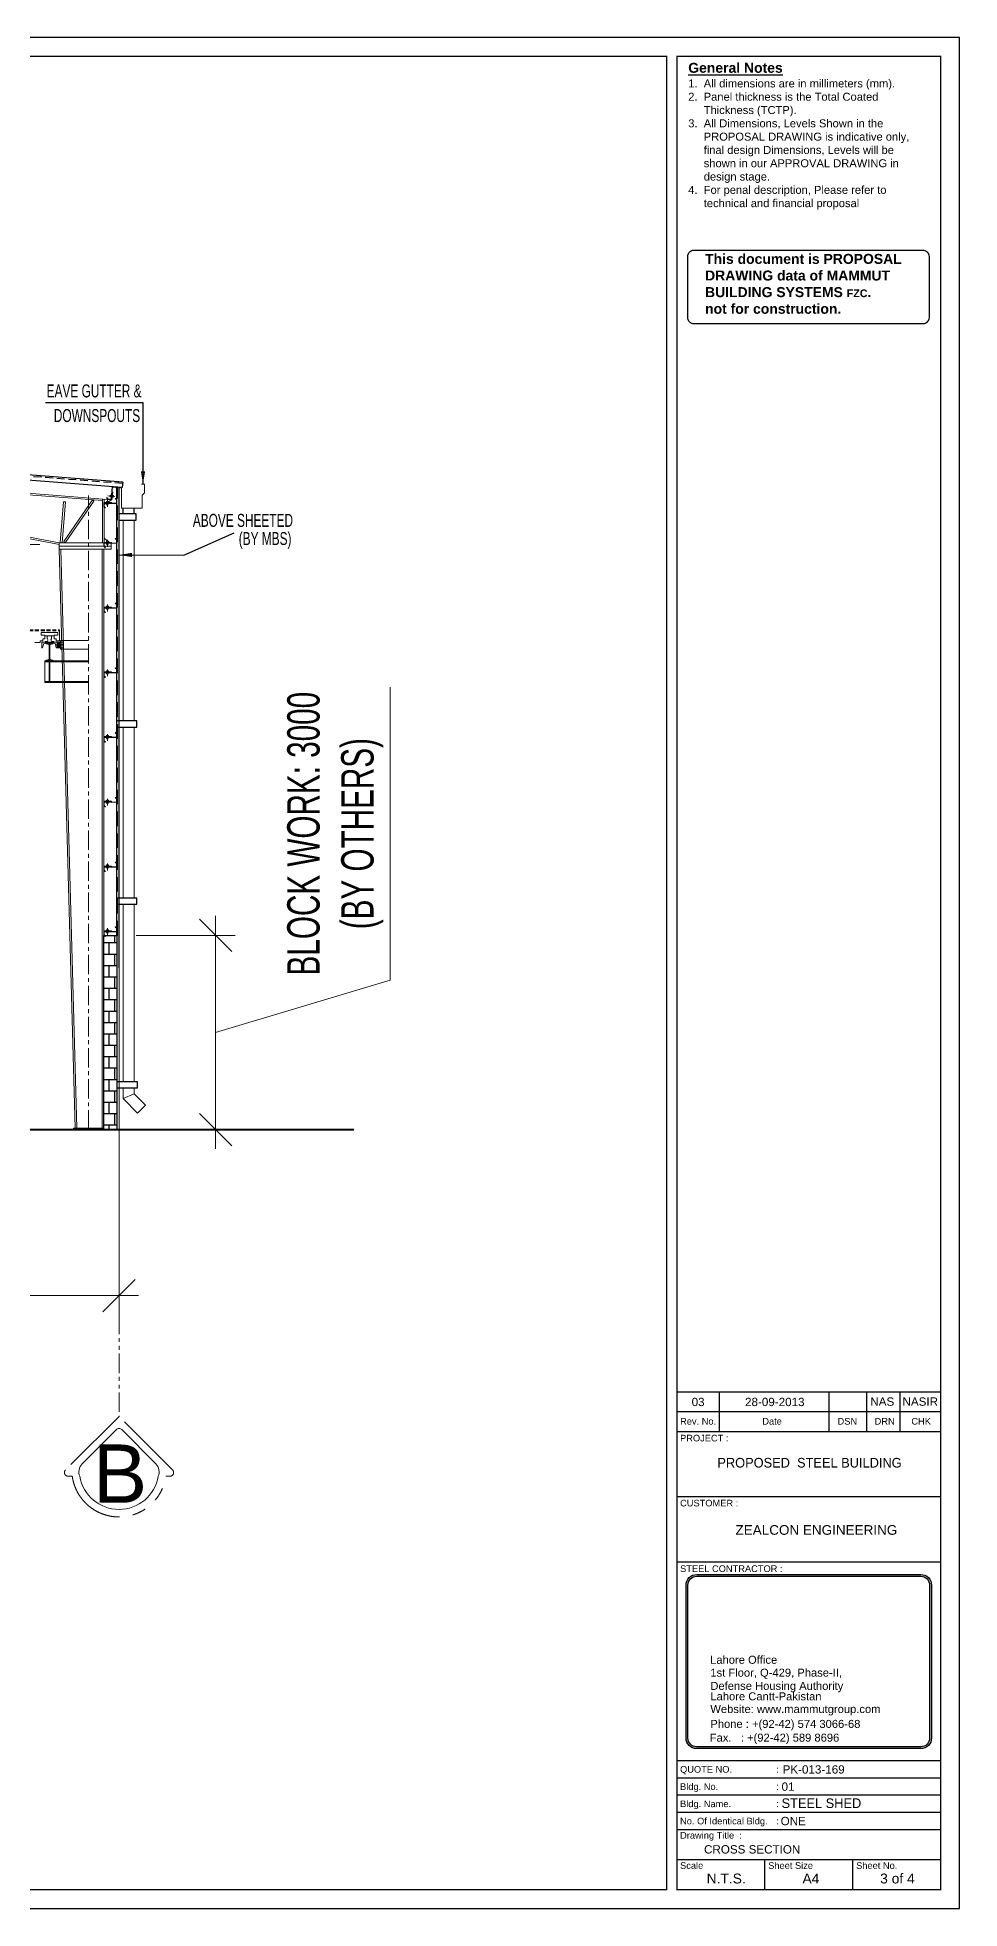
# Model space of a CAD drawing. Extents: x -3729008 to 1589893, y 87560 to 3841399.
# Drawn here: x -3484507 to -3470260, y 3759236 to 3788138 of the extents above; entities that cross this region are included whole.
import ezdxf
from ezdxf.enums import TextEntityAlignment as Align

# ---------------------------------------------------------------- set-up
doc = ezdxf.new("R2010")
doc.units = 0
doc.header["$LTSCALE"] = 1200
doc.header["$MEASUREMENT"] = 0
for name, pattern in [('CENTER', [2, 1.25, -0.25, 0.25, -0.25]), ('DASHED2', [0.375, 0.25, -0.125]), ('HIDDEN', [0.375, 0.25, -0.125]), ('PHANTOM', [2.5, 1.25, -0.25, 0.25, -0.25, 0.25, -0.25])]:
    doc.linetypes.add(name, pattern=pattern)
doc.layers.get('0').update_dxf_attribs({"linetype": 'CONTINUOUS'})
doc.layers.get('DEFPOINTS').update_dxf_attribs({"linetype": 'CONTINUOUS'})
for name, color, linetype in [('-EQ_VHCL', 65, 'CONTINUOUS'), ('GRID', 3, 'CONTINUOUS'), ('REW', 7, 'CONTINUOUS'), ('TitleBlock', 7, 'CONTINUOUS'), ('WALL OF PRODUTION', 3, 'CONTINUOUS')]:
    doc.layers.add(name, color=color, linetype=linetype)
for name, color, linetype, lineweight in [('Crane', 30, 'CONTINUOUS', 0), ('Dim.', 7, 'CONTINUOUS', 5), ('Girts & Purlins', 8, 'CONTINUOUS', 5), ('Section Base Line', 3, 'CONTINUOUS', 40), ('Section Frame', 14, 'CONTINUOUS', 9), ('Splice-conection-clips', 20, 'CONTINUOUS', 5)]:
    doc.layers.add(name, color=color, linetype=linetype, lineweight=lineweight)
doc.styles.add('ARIAL', font='arial.ttf', dxfattribs={"width": 0.92})
doc.styles.add('DIMENSON', font='romans.shx', dxfattribs={"width": 0.8})
doc.styles.add('HEADINGM', font='arial.ttf', dxfattribs={"height": 320})
doc.styles.add('Shahbaz (Arial)', font='ARIALN.TTF', dxfattribs={"width": 0.8})
doc.styles.add('Title2', font='arial.ttf')
doc.dimstyles.new('Shahbaz (Arial)', dxfattribs={"dimtxt": 350, "dimasz": 300, "dimexe": 250, "dimexo": 300, "dimgap": 100, "dimtad": 1, "dimdec": 0, "dimzin": 0, "dimdsep": 46, "dimtxsty": 'Shahbaz (Arial)', "dimblk": 'OBLIQUE', "dimcen": 0.09, "dimdle": 250, "dimclrd": 8, "dimclre": 8, "dimclrt": 6, "dimadec": 4, "dimazin": 0, "dimtfac": 1, "dimtdec": 0, "dimtofl": 0, "dimtmove": 0, "dimatfit": 3, "dimfxl": 0.2, "dimtolj": 1, "dimtzin": 0, "dimlwd": 5, "dimlwe": 5, "dimarcsym": 0})
doc.dimstyles.new('STANDARD$7', dxfattribs={"dimtxt": 22, "dimasz": 20, "dimexe": 5, "dimexo": 5, "dimgap": 10, "dimtad": 1, "dimdec": 0, "dimzin": 0, "dimdsep": 46, "dimtxsty": 'DIMENSON', "dimcen": 0, "dimclrd": 2, "dimclre": 2, "dimclrt": 7, "dimadec": 0, "dimazin": 0, "dimtfac": 1, "dimtdec": 0, "dimtix": 1, "dimtmove": 0, "dimatfit": 3, "dimfxl": 1, "dimtolj": 1, "dimtzin": 0, "dimarcsym": 0})

# ---------------------------------------------------------------- blocks, each defined once
blk = doc.blocks.new('notes')
at = {"layer": 'TitleBlock', "color": 8, "ltscale": 0.75, "const_width": 0.2}
blk.add_lwpolyline([(-38.6202, -30.415693), (-2.809642, -30.415693, -0.414214), (-1.786634, -31.438701), (-1.786634, -40.908415, -0.414214), (-2.809642, -41.931423), (-38.6202, -41.931423, -0.414214), (-39.643209, -40.908415), (-39.643209, -31.438701, -0.414214)], format="xyb", close=True, dxfattribs=at)
at = {"layer": 'TitleBlock', "ltscale": 0.75, "char_height": 1.25, "attachment_point": 1, "style": 'Title2'}
for s, insert, width in [('{\\fArial|b1|i0|c0|p34;\\H1.25x;\\L\\C3;General Notes}\\P1.  All dimensions are in millimeters (mm).\\P2.  Panel thickness is the Total Coated \\P     Thickness (TCTP).\\P3.  All Dimensions, Levels Shown in the \\P     PROPOSAL DRAWING is indicative only, \\P     final design Dimensions, Levels will be \\P     shown in our APPROVAL DRAWING in \\P     design stage.\\P4.  For penal description, Please refer to \\P     technical and financial proposal', (-39.5448, -1.055415), 37.585535), ('{\\fArial|b1|i0|c0|p34;\\H1.25x;This document is PROPOSAL DRAWING data of \\C4;MAMMUT BUILDING SYSTEMS \\H0.768x;FZC\\H1.3021x;.\\C256;   not for construction.}', (-36.906226, -30.985452), 31.085748)]:
    blk.add_mtext(s, dxfattribs=dict(at, insert=insert, width=width))
blk = doc.blocks.new('_Oblique')
at = {"color": 0, "linetype": 'ByBlock', "lineweight": -2}
blk.add_line((-0.5, -0.5), (0.5, 0.5), dxfattribs=at)
blk = doc.blocks.new('*D104')
at = {"layer": 'DEFPOINTS', "color": 0, "lineweight": 0, "ltscale": 0.9, "transparency": 16777216}
for p in [(-3484168.502212, 3780306.766286), (-3486179.098561, 3771268.485308), (-3483951.064322, 3771268.485308)]:
    blk.add_point(p, dxfattribs=at)
at = {"layer": 'Dim.', "color": 8, "lineweight": 5, "ltscale": 0.9, "transparency": 16777216}
for p, q in [((-3486179.098561, 3780606.766286), (-3486179.098561, 3770968.485308)), ((-3484468.502212, 3780306.766286), (-3486479.098561, 3780306.766286)), ((-3484251.064322, 3771268.485308), (-3486479.098561, 3771268.485308))]:
    blk.add_line(p, q, dxfattribs=at)
at = {"layer": 'Dim.', "color": 8, "lineweight": 5, "ltscale": 0.9, "transparency": 16777216, "xscale": 500, "yscale": 500, "zscale": 500}
for p, rotation in [((-3486179.098561, 3780306.766286), 90), ((-3486179.098561, 3771268.485308), 270)]:
    blk.add_blockref('_Oblique', p, dxfattribs=dict(at, rotation=rotation))
at = {"layer": 'Dim.', "color": 4, "ltscale": 0.9, "transparency": 16777216, "insert": (-3486537.795696, 3775787.625797), "char_height": 500, "attachment_point": 5, "rotation": 90, "style": 'Shahbaz (Arial)'}
blk.add_mtext('\\A1;CLEAR HEIGHT AS PER DESIGN', dxfattribs=at)
blk = doc.blocks.new('*D105')
at = {"layer": 'DEFPOINTS', "color": 0, "lineweight": 0, "ltscale": 0.9, "transparency": 16777216}
for p in [(-3483280.021189, 3774268.493843), (-3481753.817224, 3774268.493843), (-3483280.248389, 3771268.93633)]:
    blk.add_point(p, dxfattribs=at)
at = {"layer": 'Dim.', "color": 8, "lineweight": 5, "ltscale": 0.9, "transparency": 16777216}
for p, q in [((-3479056.716269, 3773577.845373), (-3479056.716269, 3778101.719861)), ((-3481753.817224, 3770968.93633), (-3481753.817224, 3774568.493843)), ((-3482980.021189, 3774268.493843), (-3481453.817224, 3774268.493843)), ((-3481753.817224, 3772768.715087), (-3479056.716269, 3773577.845373)), ((-3482980.248389, 3771268.93633), (-3481453.817224, 3771268.93633))]:
    blk.add_line(p, q, dxfattribs=at)
at = {"layer": 'Dim.', "color": 8, "lineweight": 5, "ltscale": 0.9, "transparency": 16777216, "xscale": 500, "yscale": 500, "zscale": 500}
for p, rotation in [((-3481753.817224, 3774268.493843), 90), ((-3481753.817224, 3771268.93633), 270)]:
    blk.add_blockref('_Oblique', p, dxfattribs=dict(at, rotation=rotation))
at = {"layer": 'Dim.', "color": 4, "ltscale": 0.9, "transparency": 16777216, "insert": (-3479905.749921, 3775839.782617), "char_height": 500, "attachment_point": 5, "rotation": 90, "style": 'Shahbaz (Arial)'}
blk.add_mtext('\\A1;BLOCK WORK: 3000 \\P(BY OTHERS)', dxfattribs=at)
blk = doc.blocks.new('*D106')
at = {"layer": 'DEFPOINTS', "color": 0, "lineweight": 0, "ltscale": 0.9, "transparency": 16777216}
for p in [(-3483246.351821, 3779268.91634), (-3503101.957122, 3773768.493844), (-3483246.351821, 3768704.869891)]:
    blk.add_point(p, dxfattribs=at)
at = {"layer": 'Dim.', "color": 8, "lineweight": 5, "ltscale": 0.9, "transparency": 16777216}
for p, q in [((-3483246.351821, 3778968.91634), (-3483246.351821, 3768404.869891)), ((-3503101.957122, 3773468.493844), (-3503101.957122, 3768404.869891)), ((-3503401.957122, 3768704.869891), (-3482946.351821, 3768704.869891))]:
    blk.add_line(p, q, dxfattribs=at)
at = {"layer": 'Dim.', "color": 8, "lineweight": 5, "ltscale": 0.9, "transparency": 16777216, "xscale": 500, "yscale": 500, "zscale": 500, "rotation": 180}
blk.add_blockref('_Oblique', (-3503101.957122, 3768704.869891), dxfattribs=at)
at = {"layer": 'Dim.', "color": 8, "lineweight": 5, "ltscale": 0.9, "transparency": 16777216, "xscale": 500, "yscale": 500, "zscale": 500}
blk.add_blockref('_Oblique', (-3483246.351821, 3768704.869891), dxfattribs=at)
at = {"layer": 'Dim.', "color": 4, "ltscale": 0.9, "transparency": 16777216, "insert": (-3493174.154472, 3769063.567026), "char_height": 500, "attachment_point": 5, "style": 'Shahbaz (Arial)'}
blk.add_mtext('\\A1;BUILDING WIDTH = 19812 OUT TO OUT OF STEEL', dxfattribs=at)
blk = doc.blocks.new('girts')
at = {"layer": 'Girts & Purlins'}
for points in [[(59877.494009, -23309.895825, -0.414214), (59868.852317, -23301.254093), (59868.85242, -23257.416433, -0.198912), (59870.434366, -23253.597303), (59890.456757, -23233.575007), (59893.512056, -23236.630321), (59874.122442, -23256.019844, 0.198912), (59873.173274, -23258.311321), (59873.173171, -23302.334317, 0.414214), (59876.413805, -23305.574967), (60060.210595, -23305.575419, -0.414214), (60068.852286, -23314.217151), (60068.852186, -23356.733961, -0.198912), (60067.27024, -23360.553091), (60047.24785, -23380.575387), (60044.19255, -23377.520073), (60062.949389, -23358.763324, 0.198912), (60064.531334, -23354.944194), (60064.531428, -23315.297355, 0.414214), (60059.13037, -23309.896272), (59877.494008, -23309.895825)], [(60007.725439, -23294.745392), (60007.715535, -23279.664476, 0.376857), (60000.432303, -23279.887349), (60000.442066, -23294.752481), (60028.171761, -23294.717), (60028.161995, -23279.84717, 0.376857), (60020.878148, -23279.645403), (60020.888052, -23294.72632)], [(60021.053684, -23311.444133), (60021.06938, -23322.276348, -0.184417), (60007.886174, -23322.29545, -0.366774), (60000.748162, -23322.206954), (60000.732753, -23311.572415, -0.366774), (60007.870478, -23311.463235, -0.184417), (60021.053684, -23311.444133, -0.366774), (60028.191696, -23311.532628), (60028.207105, -23322.167167, -0.367985), (60021.06938, -23322.276348)], [(60020.888433, -23279.636883, 0.184417), (60007.705226, -23279.655985)]]:
    blk.add_lwpolyline(points, format="xyb", dxfattribs=at)
for points in [[(60068.686758, -23303.993558), (59953.655834, -23303.993499), (59953.655834, -23294.734496), (60068.852311, -23294.734581), (60068.852311, -23303.993551)], [(60003.910459, -23278.408601), (60024.679569, -23278.378507)], [(60004.095037, -23323.553826), (60024.864148, -23323.523732)], [(60004.281593, -23310.208857), (60024.638919, -23310.17936)], [(60007.870478, -23311.463235), (60007.877597, -23322.302524)], [(60021.070203, -23323.529229), (60021.076425, -23333.003691), (60019.962103, -23334.6163), (60014.495166, -23334.624221), (60009.028229, -23334.632143), (60007.893219, -23333.022793), (60007.886997, -23323.548331)], [(60007.893219, -23333.022793), (60021.076425, -23333.003691)]]:
    blk.add_lwpolyline(points, dxfattribs=at)
at = {"layer": 'Girts & Purlins', "linetype": 'CENTER'}
blk.add_lwpolyline([(60014.460383, -23256.489855), (60014.460135, -23361.680902)], dxfattribs=at)
blk = doc.blocks.new('PURLIN')
at = {"layer": 'Girts & Purlins'}
for p, q in [((62555.486321, -21401.557182), (62537.413272, -21220.822201)), ((62541.605203, -21219.317418), (62559.893217, -21402.202104)), ((62588.311843, -21211.390061), (62544.507315, -21215.770409)), ((62545.152237, -21211.363513), (62588.772349, -21207.001606)), ((62550.864691, -21296.018747), (62560.077743, -21295.097442)), ((62562.310637, -21410.478801), (62550.864691, -21296.018747)), ((62560.077743, -21295.097442), (62571.540137, -21409.722229)), ((62611.909029, -21229.470565), (62590.686394, -21212.106507)), ((62592.729935, -21208.195683), (62614.645167, -21226.126413)), ((62614.645167, -21226.126413), (62611.909029, -21229.470565)), ((62483.975618, -21396.766466), (62486.711755, -21393.422315)), ((62505.89085, -21414.697197), (62483.975618, -21396.766466)), ((62486.711755, -21393.422315), (62507.241794, -21410.2197)), ((62552.154252, -21411.660793), (62509.848435, -21415.891274)), ((62511.199379, -21411.413777), (62550.649468, -21407.468862)), ((62571.540137, -21409.722229), (62562.327117, -21410.643531))]:
    blk.add_line(p, q, dxfattribs=at)
at = {"layer": 'Girts & Purlins', "linetype": 'CENTER'}
blk.add_lwpolyline([(62604.182862, -21351.794746), (62499.513834, -21362.261399)], dxfattribs=at)
at = {"layer": 'Girts & Purlins'}
for points in [[(62538.133894, -21365.042429), (62528.707071, -21365.991365), (62526.991586, -21365.043033), (62526.439723, -21359.604016), (62525.887861, -21354.164999), (62527.376286, -21352.875485), (62536.803108, -21351.926549)], [(62527.376286, -21352.875485), (62528.707071, -21365.991365)], [(62536.420327, -21348.153955), (62538.516875, -21368.816999)], [(62548.826585, -21350.707601), (62538.041798, -21351.793234)], [(62549.71763, -21347.011712), (62551.77261, -21367.265073)], [(62581.323139, -21343.478175), (62583.419687, -21364.141219)]]:
    blk.add_lwpolyline(points, dxfattribs=at)
for points in [[(62550.15737, -21363.823481), (62539.380476, -21364.916944, -0.184417), (62538.04969, -21351.801064, -0.366774), (62537.427488, -21344.689672), (62548.007716, -21343.616163, -0.366774), (62548.826585, -21350.707601, -0.184417), (62550.15737, -21363.823481, -0.366774), (62550.779573, -21370.934874), (62540.199344, -21372.008383, -0.367985), (62539.380476, -21364.916944)], [(62565.447028, -21348.899794), (62580.452116, -21347.389332, 0.376857), (62579.505639, -21340.164422), (62564.715252, -21341.653272), (62567.509764, -21369.24182), (62582.304827, -21367.752499, 0.376857), (62581.780822, -21360.484724), (62566.775735, -21361.995186)], [(62581.790324, -21360.494109, 0.184417), (62580.459539, -21347.37823)]]:
    blk.add_lwpolyline(points, format="xyb", dxfattribs=at)
for centre, radius, start, end in [((62546.012099, -21219.96234), 8.641712, 95.710458, 185.710458), ((62544.829763, -21218.994969), 3.240642, 95.710458, 185.710458), ((62588.634291, -21214.614621), 3.240642, 50.710458, 95.710458), ((62589.309763, -21212.375872), 5.40107, 50.710458, 95.710458), ((62509.311021, -21410.517007), 5.40107, 230.710458, 275.710458), ((62510.661966, -21406.039511), 5.40107, 230.710458, 275.710458), ((62550.112054, -21402.094596), 5.40107, 275.710458, 5.710458), ((62551.29439, -21403.061966), 8.641712, 275.710458, 5.710458)]:
    blk.add_arc(centre, radius, start, end, dxfattribs=at)

msp = doc.modelspace()

# ---------------------------------------------------------------- hatches: boundary and pattern name
h = msp.add_hatch()
h.set_pattern_fill('AR-B88', color=1, scale=22, style=0)
h.set_pattern_definition([(180, (-1089799.88, 3297723.84), (0, 176), []), (90, (-1089799.88, 3297723.84), (88, 176), [176, -176])])
h.paths.add_polyline_path([(-3483480.2, 3774268.5), (-3483280, 3774268.5), (-3483280, 3771268.5), (-3483480, 3771268.5)])
h = msp.add_hatch(color=172)
h.paths.add_polyline_path([(-3474322.1, 3764396.9, 0.4142136), (-3474486.4, 3764232.6), (-3474486.4, 3761870.6, 0.4142136), (-3474322.1, 3761706.3), (-3470858.8, 3761706.3, 0.4142136), (-3470694.6, 3761870.6), (-3470694.6, 3764232.6, 0.4142136), (-3470858.8, 3764396.9)])
h.paths.add_polyline_path([(-3474322.1, 3764368.7, 0.4142136), (-3474458.2, 3764232.6), (-3474458.2, 3761870.6, 0.4142136), (-3474322.1, 3761734.5), (-3470858.8, 3761734.5, 0.4142136), (-3470722.7, 3761870.6), (-3470722.7, 3764232.6, 0.4142136), (-3470858.8, 3764368.7)], flags=16)

# ---------------------------------------------------------------- linework, layer by layer
at = {"layer": '-EQ_VHCL', "color": 9, "lineweight": 30}
msp.add_lwpolyline([(-3470260.3, 3759236.2), (-3470260.3, 3788138), (-3510324.3, 3788138), (-3510324.3, 3759236.2)], close=True, dxfattribs=at)
at = {"color": 141, "lineweight": 13}
for p, q in [((-3483183.1, 3780683.6), (-3483183.1, 3778315)), ((-3483182.9, 3780779.6), (-3483182.9, 3780777.4)), ((-3483010.6, 3780683.6), (-3483010.6, 3778315)), ((-3483010.4, 3780779.6), (-3483010.4, 3780777.4)), ((-3483183.1, 3777579.8), (-3483183.1, 3780221.3)), ((-3483010.6, 3777579.8), (-3483010.6, 3780221.3)), ((-3483183.1, 3774844.6), (-3483183.1, 3777486.1)), ((-3483010.6, 3774844.6), (-3483010.6, 3777486.1)), ((-3483183.1, 3772006.8), (-3483183.1, 3774750.9)), ((-3483010.6, 3772006.8), (-3483010.6, 3774750.9)), ((-3483183.1, 3771913.1), (-3483183.1, 3771747.1)), ((-3483183.1, 3771747.1), (-3483010.6, 3771818.5)), ((-3483183.1, 3771747.1), (-3483010.6, 3771818.5)), ((-3483183.1, 3771747.1), (-3482959.2, 3771523.2)), ((-3483183.1, 3771747.1), (-3482959.2, 3771523.2)), ((-3483010.6, 3771913.1), (-3483010.6, 3771818.5)), ((-3483010.6, 3771818.5), (-3482837.3, 3771645.2)), ((-3483010.6, 3771818.5), (-3482837.3, 3771645.2)), ((-3482959.2, 3771523.2), (-3482837.3, 3771645.2))]:
    msp.add_line(p, q, dxfattribs=at)
at = {"color": 141}
for p, q in [((-3483182.9, 3780777.4), (-3483182.9, 3780869)), ((-3483010.4, 3780777.4), (-3483010.4, 3780869))]:
    msp.add_line(p, q, dxfattribs=at)
at = {"color": 21, "linetype": 'PHANTOM', "lineweight": 9, "ltscale": 0.2}
msp.add_line((-3483246.4, 3768407.9), (-3483246.4, 3766839.1), dxfattribs=at)
at = {"color": 7}
for p, q in [((-3474627.8, 3767217.9), (-3470549.9, 3767217.9)), ((-3473968.8, 3766606.2), (-3473968.8, 3767217.9)), ((-3472275.5, 3766606.2), (-3472275.5, 3767217.9)), ((-3471694.9, 3766606.2), (-3471694.9, 3767217.9)), ((-3471177.3, 3766606.2), (-3471177.3, 3767217.9)), ((-3474627.8, 3766912.1), (-3470549.9, 3766912.1)), ((-3474627.8, 3766606.2), (-3470549.9, 3766606.2)), ((-3474627.8, 3765602.4), (-3470549.9, 3765602.4)), ((-3474627.8, 3764589.4), (-3470549.9, 3764589.4)), ((-3474627.8, 3761523.9), (-3470549.9, 3761523.9)), ((-3474627.8, 3761257.7), (-3470549.9, 3761257.7)), ((-3474627.8, 3760991.4), (-3470549.9, 3760991.4)), ((-3474627.8, 3760725.2), (-3470549.9, 3760725.2)), ((-3474627.8, 3760725.2), (-3470549.9, 3760725.2)), ((-3474627.8, 3760458.9), (-3470549.9, 3760458.9)), ((-3474627.8, 3759994.1), (-3470549.9, 3759994.1)), ((-3473268.5, 3759529.4), (-3473268.5, 3759994.1)), ((-3471909.2, 3759529.4), (-3471909.2, 3759994.1))]:
    msp.add_line(p, q, dxfattribs=at)
at = {"color": 164, "const_width": 21.1}
for points in [[(-3474787.1, 3759528.6), (-3474787.1, 3787845.5), (-3510031.8, 3787845.5), (-3510031.8, 3759528.6)], [(-3474627.8, 3759528.6), (-3470552.8, 3759528.6), (-3470552.8, 3787845.5), (-3474627.8, 3787845.5)]]:
    msp.add_lwpolyline(points, close=True, dxfattribs=at)
at = {"color": 141, "lineweight": 13}
msp.add_lwpolyline([(-3483236.1, 3781181.1), (-3483207.1, 3781178.3), (-3483207.1, 3780869), (-3482888.4, 3780869), (-3482888.4, 3781067.7), (-3482851.3, 3781104.8), (-3482851.3, 3781236), (-3482898.1, 3781236)], dxfattribs=at)
at = {"color": 141}
for points in [[(-3483246.1, 3780683.6), (-3482983.2, 3780683.6), (-3482983.2, 3780777.4), (-3483246.1, 3780777.4)], [(-3483280, 3777486.1), (-3482973.7, 3777486.1), (-3482973.7, 3777579.8), (-3483280, 3777579.8)], [(-3483280, 3774750.9), (-3482973.7, 3774750.9), (-3482973.7, 3774844.6), (-3483280, 3774844.6)], [(-3483278.7, 3771913.1), (-3482961.2, 3771913.1), (-3482961.2, 3772006.8), (-3483280, 3772006.8)]]:
    msp.add_lwpolyline(points, dxfattribs=at)
at = {"color": 1}
msp.add_lwpolyline([(-3483480.2, 3774268.5), (-3483280, 3774268.5), (-3483280, 3771268.5), (-3483480, 3771268.5)], close=True, dxfattribs=at)
at = {"color": 21, "linetype": 'PHANTOM', "lineweight": 9, "ltscale": 0.7}
msp.add_lwpolyline([(-3483969.2, 3765913.3, 0.868691), (-3482523.5, 3765913.3), (-3482460.5, 3765913.3, 0.668179), (-3482419.5, 3766012.2), (-3483246.4, 3766839.1), (-3484073.2, 3766012.2, 0.668179), (-3484032.2, 3765913.3)], format="xyb", close=True, dxfattribs=at)
at = {"color": 172}
for points in [[(-3470858.8, 3764396.9, -0.414214), (-3470694.6, 3764232.6), (-3470694.6, 3761870.6, -0.414214), (-3470858.8, 3761706.3), (-3474322.1, 3761706.3, -0.414214), (-3474486.4, 3761870.6), (-3474486.4, 3764232.6, -0.414214), (-3474322.1, 3764396.9)], [(-3470858.8, 3764368.7, -0.414214), (-3470722.7, 3764232.6), (-3470722.7, 3761870.6, -0.414214), (-3470858.8, 3761734.5), (-3474322.1, 3761734.5, -0.414214), (-3474458.2, 3761870.6), (-3474458.2, 3764232.6, -0.414214), (-3474322.1, 3764368.7)]]:
    msp.add_lwpolyline(points, format="xyb", close=True, dxfattribs=at)
at = {"layer": 'Crane', "linetype": 'HIDDEN', "lineweight": 5, "ltscale": 0.2}
for p, q in [((-3492735.4, 3778986.3), (-3484167.6, 3778986.3)), ((-3492735.4, 3778970), (-3484167.6, 3778970))]:
    msp.add_line(p, q, dxfattribs=at)
at = {"layer": 'Crane', "linetype": 'HIDDEN', "lineweight": 5}
for p, q in [((-3484191.7, 3778947.3), (-3484450.4, 3778947.3)), ((-3484450.4, 3778906.8), (-3484450.4, 3778947.3)), ((-3484191.7, 3778906.8), (-3484191.7, 3778947.3)), ((-3484167.6, 3778819.6), (-3484167.6, 3778986.3)), ((-3484467, 3778794.1), (-3484547.9, 3778794.1)), ((-3484467, 3778819.6), (-3484467, 3778794.1)), ((-3484422.3, 3778819.6), (-3484467, 3778819.6)), ((-3484450.4, 3778906.8), (-3484393.2, 3778906.8)), ((-3484422.3, 3778849.7), (-3484422.3, 3778819.6)), ((-3484393.2, 3778849.7), (-3484422.3, 3778849.7)), ((-3484393.2, 3778906.8), (-3484393.2, 3778849.7)), ((-3484248.8, 3778895.5), (-3484393.2, 3778895.5)), ((-3484248.8, 3778906.8), (-3484248.8, 3778849.7)), ((-3484191.7, 3778906.8), (-3484248.8, 3778906.8)), ((-3484248.8, 3778849.7), (-3484219.7, 3778849.7)), ((-3484219.7, 3778849.7), (-3484219.7, 3778819.6)), ((-3484219.7, 3778819.6), (-3484167.6, 3778819.6))]:
    msp.add_line(p, q, dxfattribs=at)
at = {"layer": 'Crane', "linetype": 'Continuous', "lineweight": 5}
msp.add_line((-3484389.2, 3778796.6), (-3484389.2, 3778796.6), dxfattribs=at)
msp.add_line((-3484389.2, 3778796.6), (-3484389.2, 3778796.6), dxfattribs=at)
at = {"layer": 'Crane', "linetype": 'CENTER', "lineweight": 5}
msp.add_line((-3484321, 3778783.3), (-3484321, 3778507.1), dxfattribs=at)
at = {"layer": 'Crane', "lineweight": 5}
for p, q in [((-3484106.8, 3778756.5), (-3484218.2, 3778756.5)), ((-3484205.3, 3778710.6), (-3484204.4, 3778710.6)), ((-3484204.7, 3778796.6), (-3484099.9, 3778796.6)), ((-3484171.6, 3778769.6), (-3484204.7, 3778769.6)), ((-3484171.6, 3778743.4), (-3484204.7, 3778743.4)), ((-3484099.9, 3778710.6), (-3484204.4, 3778710.6)), ((-3484196.3, 3778710.6), (-3484196.3, 3778796.6)), ((-3484188.1, 3778710.6), (-3484188.1, 3778796.6)), ((-3484179.9, 3778710.6), (-3484179.9, 3778796.6)), ((-3484171.6, 3778710.6), (-3484171.6, 3778796.6)), ((-3484163.4, 3778710.6), (-3484163.4, 3778796.6)), ((-3484152.3, 3778690.9), (-3484152.3, 3778822.1)), ((-3483715.7, 3778822.1), (-3484152.3, 3778822.1)), ((-3483715.7, 3778690.9), (-3484152.3, 3778690.9)), ((-3484126.1, 3778734.8), (-3484126.1, 3778777.7))]:
    msp.add_line(p, q, dxfattribs=at)
at = {"layer": 'Crane', "linetype": 'Continuous', "lineweight": 5, "ltscale": 0.1}
for p, q in [((-3484392.3, 3778507.1), (-3484392.3, 3778174.8)), ((-3484392.3, 3778507.1), (-3483715.7, 3778507.1)), ((-3484392.3, 3778494.1), (-3483715.7, 3778494.1)), ((-3484327.6, 3778494.1), (-3484327.6, 3778187.8)), ((-3484314.5, 3778494.1), (-3484314.5, 3778187.8)), ((-3484392.3, 3778187.8), (-3483715.7, 3778187.8)), ((-3484392.3, 3778174.8), (-3483715.7, 3778174.8))]:
    msp.add_line(p, q, dxfattribs=at)
for points in [[(-3484252.6, 3778783.3, -0.37071), (-3484226.3, 3778760.7), (-3484215.6, 3778710.6), (-3484204.7, 3778710.6), (-3484204.7, 3778796.6), (-3484437.4, 3778796.6), (-3484437.4, 3778710.6), (-3484426.5, 3778710.6), (-3484415.8, 3778760.7, -0.37071), (-3484389.5, 3778783.3)], [(-3484267.6, 3778507.1), (-3484267.6, 3778520.4), (-3484293.9, 3778520.4, -0.414214), (-3484316.1, 3778542.6), (-3484316.1, 3778747.8, -0.414214), (-3484293.9, 3778770), (-3484267.6, 3778770), (-3484267.6, 3778783.3), (-3484374.4, 3778783.3), (-3484374.4, 3778770), (-3484348.2, 3778770, -0.414214), (-3484326, 3778747.8), (-3484326, 3778542.6, -0.414214), (-3484348.2, 3778520.4), (-3484374.4, 3778520.4), (-3484374.4, 3778507.1)]]:
    msp.add_lwpolyline(points, format="xyb", close=True, dxfattribs=at)
at = {"layer": 'Crane', "linetype": 'Continuous', "lineweight": 5}
for points in [[(-3484290.2, 3778850.5, 0.349014), (-3484296.1, 3778821.9, 0.34387), (-3484280.3, 3778809.6), (-3484265.9, 3778809.6, -0.414214), (-3484252.9, 3778796.6), (-3484389.2, 3778796.6, -0.414214), (-3484376.2, 3778809.6), (-3484361.8, 3778809.6, 0.34387), (-3484346, 3778821.9, 0.349014), (-3484351.9, 3778850.5)], [(-3484290.2, 3778850.5, 0.222834), (-3484287.8, 3778855.5), (-3484287.8, 3778882.4, 0.414214), (-3484300.8, 3778895.5), (-3484341.2, 3778895.5, 0.414214), (-3484354.3, 3778882.4), (-3484354.3, 3778855.5, 0.222834), (-3484351.9, 3778850.5)]]:
    msp.add_lwpolyline(points, format="xyb", dxfattribs=at)
at = {"layer": 'Crane', "lineweight": 5, "const_width": 13.1}
msp.add_lwpolyline([(-3484119.5, 3778756.5, -1), (-3484132.7, 3778756.5, -1)], format="xyb", close=True, dxfattribs=at)
at = {"layer": 'Girts & Purlins', "linetype": 'CENTER', "ltscale": 0.2}
msp.add_line((-3483715.7, 3771268.5), (-3483715.9, 3781064.5), dxfattribs=at)
at = {"layer": 'GRID', "linetype": 'Continuous', "lineweight": 5}
msp.add_lwpolyline([(-3483815.5, 3766106), (-3483287.3, 3766634.1, -0.414214), (-3483205.4, 3766634.1), (-3482677.2, 3766106, -0.308734), (-3482640.8, 3765913.3, -0.845515), (-3483851.9, 3765913.3, -0.308734)], format="xyb", close=True, dxfattribs=at)
at = {"layer": 'Section Base Line', "color": 30, "ltscale": 0.9}
msp.add_line((-3506015, 3771268.5), (-3479619.6, 3771268.5), dxfattribs=at)
at = {"layer": 'Section Frame', "ltscale": 0.75}
for p, q in [((-3483503.5, 3780983.8), (-3486836.7, 3781240)), ((-3483360.9, 3780997.9), (-3486833.9, 3781264.8)), ((-3483503.5, 3780331.9), (-3483503.5, 3781008.9)), ((-3483478.5, 3780331.9), (-3483478.5, 3781007)), ((-3483478.5, 3780925.8), (-3483360.9, 3780997.9)), ((-3484168.5, 3780306.8), (-3486885, 3780815.3)), ((-3484169.1, 3780331.9), (-3486882.1, 3780840)), ((-3483387.3, 3780331.9), (-3483478.5, 3780401.9)), ((-3484169.1, 3780331.9), (-3483367.8, 3780331.9)), ((-3484169.1, 3780231.9), (-3484169.1, 3780331.9)), ((-3484169.1, 3780281.9), (-3483367.8, 3780281.9)), ((-3484169.1, 3780231.9), (-3483367.8, 3780231.9)), ((-3483924.2, 3771288.2), (-3484169.1, 3780231.9)), ((-3483899.2, 3771288.2), (-3484144.1, 3780231.9)), ((-3483505.1, 3771288.2), (-3483505.4, 3780231.9)), ((-3483480.1, 3771288.2), (-3483480.4, 3780231.9)), ((-3483367.8, 3780231.9), (-3483367.8, 3780331.9))]:
    msp.add_line(p, q, dxfattribs=at)
for points in [[(-3484105.7, 3780966.8), (-3484075.7, 3780966.8), (-3484125, 3780331.9), (-3484154.7, 3780335.1)], [(-3483658.9, 3780995.1), (-3483636.9, 3780974.7), (-3484076.2, 3780331.9), (-3484098.2, 3780352.2)]]:
    msp.add_lwpolyline(points, close=True, dxfattribs=at)
at = {"layer": 'Splice-conection-clips', "ltscale": 0.9}
msp.add_line((-3483480, 3771354.7), (-3483480, 3771268.5), dxfattribs=at)
msp.add_lwpolyline([(-3483480, 3771288.2), (-3483951.1, 3771288.2), (-3483951.1, 3771268.5), (-3483480, 3771268.5)], close=True, dxfattribs=at)
at = {"layer": 'WALL OF PRODUTION', "ltscale": 0.75}
for p, q in [((-3483187, 3781268.5), (-3493174.1, 3782036.1)), ((-3483197.5, 3781185.4), (-3493174.1, 3781952.1)), ((-3483187, 3781268.5), (-3483197.5, 3781185.4)), ((-3483280.2, 3774268.5), (-3483280.2, 3781191.8)), ((-3483246.1, 3773768.5), (-3483246.1, 3781189.2)), ((-3483280.1, 3771268.5), (-3483280.1, 3771268.5))]:
    msp.add_line(p, q, dxfattribs=at)
at = {"layer": 'WALL OF PRODUTION', "linetype": 'DASHED2', "ltscale": 0.4}
msp.add_line((-3483189.7, 3781247), (-3493174.1, 3782014.2), dxfattribs=at)
at = {"layer": 'WALL OF PRODUTION', "linetype": 'DASHED2', "ltscale": 0.75}
for p, q in [((-3483268.1, 3774268.5), (-3483268.1, 3781190.9)), ((-3483280.1, 3773768.5), (-3483268.1, 3773768.5))]:
    msp.add_line(p, q, dxfattribs=at)

# ---------------------------------------------------------------- block references
at = {"color": 3, "xscale": 98.614997, "yscale": 98.614997, "zscale": 98.614997}
msp.add_blockref('notes', (-3470552.8, 3787850), dxfattribs=at)
at = {"layer": 'Dim.', "xscale": -1}
for p in [(-3423411.6, 3804250.4), (-3423411.2, 3803633.7), (-3423411.2, 3803633.7), (-3423411.2, 3802633.7), (-3423411.2, 3802633.7), (-3423411.2, 3801633.7), (-3423411.2, 3801633.7), (-3423411.2, 3800633.7), (-3423411.2, 3800633.7), (-3423411.2, 3799633.7), (-3423411.2, 3799633.7), (-3423411.2, 3798633.7), (-3423411.2, 3798633.7), (-3423411.2, 3797633.7), (-3423411.2, 3797633.7)]:
    msp.add_blockref('girts', p, dxfattribs=at)
at = {"layer": 'Dim.', "rotation": 348.522285}
msp.add_blockref('PURLIN', (-3540416.3, 3814430), dxfattribs=at)

# ---------------------------------------------------------------- texts
at = {"color": 3, "style": 'ARIAL'}
for s, height, p in [('03', 128.59, (-3474399.8, 3766997.6)), ('NAS', 128.59, (-3471639.3, 3767002.7)), ('NASIR', 128.59, (-3471142, 3767002.7)), ('PK-013-169', 128.59, (-3472994.6, 3761321)), ('01', 128.59, (-3473010.7, 3761055.5)), ('ONE', 128.59, (-3473024.7, 3760523.6)), ('CROSS SECTION ', 128.586, (-3474208.2, 3760086.5)), ('N.T.S.', 152.81, (-3474168.5, 3759624.1)), ('A4', 152.81, (-3472687.5, 3759624.1)), ('3 of 4', 152.81, (-3471487.4, 3759624.1))]:
    msp.add_text(s, height=height, dxfattribs=at).set_placement(p)
for s, height, p in [('28-09-2013', 128.59, (-3473115.2, 3766997.4)), ('ZEALCON ENGINEERING', 149.085, (-3472472.4, 3765009.9))]:
    msp.add_text(s, height=height, dxfattribs=at).set_placement(p, align=Align.CENTER)
at = {"color": 8, "style": 'ARIAL'}
for s, height, p in [('Rev. No.', 102.5, (-3474578.6, 3766711.8)), ('Date', 102.5, (-3473307.8, 3766711.8)), ('DSN', 102.5, (-3472145.7, 3766711.8)), ('DRN', 102.5, (-3471572.7, 3766711.8)), ('CHK', 102.5, (-3471005.3, 3766711.8)), ('PROJECT :', 102.5, (-3474578.6, 3766451.6)), ('CUSTOMER :', 102.5, (-3474578.6, 3765447.7)), ('STEEL CONTRACTOR :', 102.496, (-3474578.6, 3764434.8))]:
    msp.add_text(s, height=height, dxfattribs=at).set_placement(p)
at = {"color": 3, "style": 'ARIAL', "width": 0.95}
msp.add_text('PROPOSED  STEEL BUILDING', height=149.085, dxfattribs=at).set_placement((-3472578.8, 3766048.2), align=Align.CENTER)
at = {"style": 'ARIAL'}
for s, height, p in [('QUOTE NO.', 102.5, (-3474578.7, 3761335.5)), (':', 102.5, (-3473091.8, 3761335.5)), ('Bldg. No.', 102.5, (-3474578.7, 3761069)), (':', 102.5, (-3473091.8, 3761069.2)), ('Bldg. Name.', 102.496, (-3474578.7, 3760802.7)), (':', 102.5, (-3473091.8, 3760803)), ('No. Of Identical Bldg.', 102.496, (-3474578.7, 3760536.4)), (':', 102.5, (-3473091.8, 3760536.7))]:
    msp.add_text(s, height=height, dxfattribs=at).set_placement(p)
at = {"color": 3, "style": 'ARIAL', "width": 0.95}
msp.add_text('STEEL SHED', height=149.09, dxfattribs=at).set_placement((-3473010.7, 3760789.6))
at = {"color": 134, "style": 'ARIAL'}
for s, height, p in [('Drawing Title  :', 102.496, (-3474578.7, 3760316.6)), ('Scale', 102.5, (-3474578.7, 3759849.7)), ('Sheet Size', 102.5, (-3473217.5, 3759849.7)), ('Sheet No.', 102.5, (-3471858.7, 3759849.7))]:
    msp.add_text(s, height=height, dxfattribs=at).set_placement(p)
at = {"layer": 'Dim.', "linetype": 'Continuous', "lineweight": 9, "style": 'Shahbaz (Arial)', "width": 0.8}
for s, p in [('EAVE GUTTER & ', (-3484364.7, 3782578.2)), ('DOWNSPOUTS', (-3484253.9, 3782197.3)), ('ABOVE SHEETED', (-3482106.1, 3780578.4)), ('(BY MBS)', (-3481397.2, 3780298))]:
    msp.add_text(s, height=200, dxfattribs=at).set_placement(p)
at = {"layer": 'GRID', "lineweight": 5, "style": 'HEADINGM'}
msp.add_text('B', height=901.9, dxfattribs=at).set_placement((-3483651.3, 3765503.4))
at = {"layer": 'TitleBlock', "color": 7, "style": 'Title2'}
for s, p in [('Lahore Office', (-3474114.2, 3763017.3)), ('1st Floor, Q-429, Phase-II,', (-3474110.8, 3762818.5)), ('Defense Housing Authority', (-3474110.8, 3762614.2)), ('Lahore Cantt-Pakistan', (-3474110.8, 3762452.9)), ('Website: www.mammutgroup.com', (-3474110.8, 3762256.7)), ('Phone : +(92-42) 574 3066-68', (-3474110.8, 3762026.8)), (' Fax.   : +(92-42) 589 8696', (-3474167.8, 3761814.5))]:
    msp.add_text(s, height=123.599, dxfattribs=at).set_placement(p)

# ---------------------------------------------------------------- dimensions: what is measured, and where the dimension line sits
at = {"layer": 'Dim.', "ltscale": 0.9}
for base, p1, p2, text, picture, middle in [((-3486179.1, 3771268.5), (-3484168.5, 3780306.8), (-3483951.1, 3771268.5), 'CLEAR HEIGHT AS PER DESIGN', '*D104', (-3486537.8, 3775787.6)), ((-3481753.8, 3774268.5), (-3483280.2, 3771268.9), (-3483280, 3774268.5), 'BLOCK WORK: <> \\P(BY OTHERS)', '*D105', (-3479905.7, 3773677.8))]:
    dim = msp.add_linear_dim(base=base, p1=p1, p2=p2, angle=90, text=text, dimstyle='Shahbaz (Arial)', override={"dimtxt": 500, "dimasz": 500, "dimexe": 300, "dimdle": 300, "dimclrt": 4, "dimtmove": 1}, dxfattribs=at)
    dim.commit()
    dim.dimension.update_dxf_attribs({"geometry": picture, "text_midpoint": middle})
dim = msp.add_linear_dim(base=(-3483246.4, 3768704.9), p1=(-3503102, 3773768.5), p2=(-3483246.4, 3779268.9), text='BUILDING WIDTH = 19812 OUT TO OUT OF STEEL', dimstyle='Shahbaz (Arial)', override={"dimtxt": 500, "dimasz": 500, "dimexe": 300, "dimdle": 300, "dimclrt": 4, "dimtmove": 1}, dxfattribs=at)
dim.commit()
dim.dimension.update_dxf_attribs({"geometry": '*D106', "text_midpoint": (-3493174.2, 3769063.6)})

# ---------------------------------------------------------------- leaders
at = {"layer": 'REW', "color": 7, "linetype": 'Continuous', "lineweight": 9}
for points in [[(-3482876.1, 3781237.7), (-3482876.1, 3782494.4), (-3484381.6, 3782494.4)], [(-3483246, 3780144.6), (-3482243.9, 3780142.5), (-3481469.6, 3780486.1)]]:
    msp.add_leader(points, dimstyle='STANDARD$7', override={"dimtxt": 500, "dimasz": 200, "dimexe": 200, "dimexo": 200, "dimgap": 200, "dimtad": 0, "dimtih": 1, "dimtoh": 1, "dimcen": 0.09, "dimclrd": 7, "dimclre": 7, "dimclrt": 2, "dimadec": 4, "dimtix": 0, "dimtofl": 0}, dxfattribs=at)

doc.saveas('drawing.dxf')
